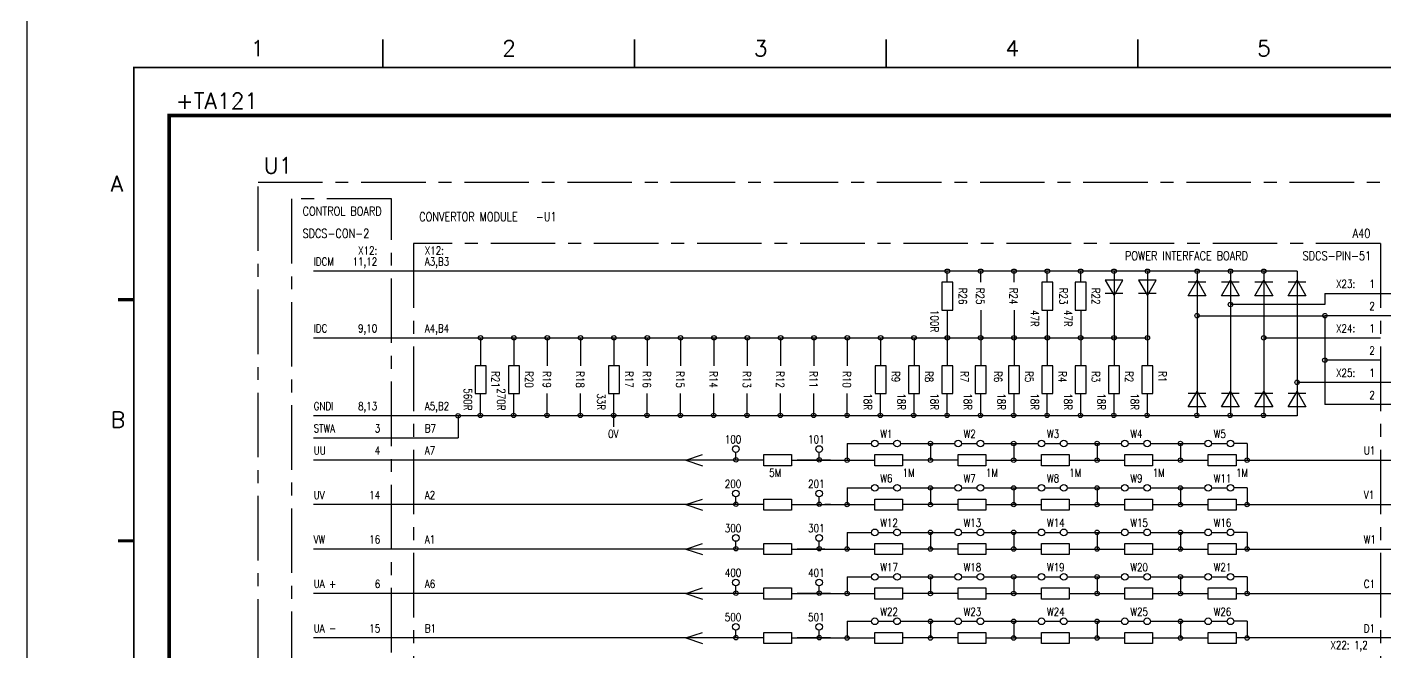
# Model space of a CAD drawing. Extents: x 3 to 423, y -4757 to 292.
# Drawn here: x 2.6 to 265.9, y -1316.5 to -1195.4 of the extents above; entities that cross this region are included whole.
import ezdxf
from ezdxf.enums import TextEntityAlignment as Align

# ---------------------------------------------------------------- set-up
doc = ezdxf.new("R2010")
doc.units = 0
doc.header["$LTSCALE"] = 10
doc.header["$MEASUREMENT"] = 0
doc.linetypes.add('CENTER', pattern=[2, 1.25, -0.25, 0.25, -0.25])
doc.linetypes.add('DASHDOT', pattern=[1, 0.5, -0.25, 0, -0.25])
for name, color, linetype in [('1', 7, 'CONTINUOUS'), ('10', 5, 'CONTINUOUS'), ('2', 7, 'CONTINUOUS'), ('25', 3, 'CONTINUOUS'), ('25PK', 4, 'CENTER'), ('35', 2, 'CONTINUOUS'), ('DIBUJO', 7, 'CONTINUOUS')]:
    doc.layers.add(name, color=color, linetype=linetype)
doc.styles.add('ABBSTYLE', font='ROMANS.SHX', dxfattribs={"width": 0.8})
doc.styles.add('ROMANS', font='romans')
doc.styles.get("Standard").update_dxf_attribs({"font": 'simplex'})

# ---------------------------------------------------------------- blocks, each defined once
blk = doc.blocks.new('newcajec')
at = {"layer": '1'}
for points in [[(47.5, 272.5, 0.3, 0.3, 0), (47.5, 277.91, 0.3, 0.3, 0)], [(95.5, 272.5, 0.3, 0.3, 0), (95.5, 277.91, 0.3, 0.3, 0)], [(143.5, 272.5, 0.3, 0.3, 0), (143.5, 277.91, 0.3, 0.3, 0)], [(191.5, 272.5, 0.3, 0.3, 0), (191.5, 277.91, 0.3, 0.3, 0)], [(-2.99, 228.23, 0.6, 0.6, 0), (-0.18, 228.23, 0.6, 0.6, 0)], [(-2.99, 182.23, 0.6, 0.6, 0), (-0.18, 182.23, 0.6, 0.6, 0)]]:
    blk.add_lwpolyline(points, format="xyseb", dxfattribs=at)
at = {"layer": '1', "const_width": 0.3}
blk.add_lwpolyline([(0, 0), (0, 272.5), (383, 272.5), (383, 0)], close=True, dxfattribs=at)
at = {"layer": '1', "style": 'ROMANS'}
for s, p in [('1', (22.29, 274.68)), ('2', (70.29, 274.68)), ('3', (118.29, 274.68)), ('4', (166.29, 274.68)), ('5', (214.29, 274.68)), ('A', (-4.37, 248.84)), ('B', (-4.37, 203.84))]:
    blk.add_text(s, height=3, dxfattribs=at).set_placement(p)
at = {"layer": '10', "style": 'ROMANS'}
for tag, p in [('REV41', (3.5, 18.74)), ('REV43', (77.7, 18.74)), ('REV31', (3.5, 14.58)), ('REV33', (77.7, 14.58)), ('REV21', (3.5, 10.42)), ('REV23', (77.7, 10.42)), ('REV11', (3.5, 6.27)), ('REV13', (77.7, 6.27))]:
    blk.add_attdef(tag, text='', height=2.5, dxfattribs=at).set_placement(p, align=Align.MIDDLE)
for tag, p, height in [('REV42', (8, 17.49), 2.5), ('SHEETNAME1', (100.5, 15.83), 2.5), ('DOCUMENTTYPE', (216.43, 16.8), 2.5), ('NOTA', (305.32, 15.8), 3), ('REV32', (8, 13.33), 2.5), ('DESIGNCHECK', (180.74, 14.83), 2.5), ('SHEETNAME2', (100.5, 11.67), 2.5), ('OBJECT', (216.43, 12.4), 2.5), ('REV22', (8, 9.17), 2.5), ('CUSTOMER', (216.43, 8.08), 2.5), ('ORDER', (305.32, 7.3), 4.5), ('SHEETNAME3', (100.5, 7.51), 2.5), ('DRAWINGCHECK', (180.53, 7.71), 2.5), ('REV12', (8, 5.01), 2.5), ('SHEETNAME4', (100.5, 3.35), 2.5), ('DOCUMENT_ID', (305.32, 0.93), 4.4), ('USER', (180.63, 0.71), 2.5), ('DEPARTMENT', (271.93, 1.05), 2.5)]:
    blk.add_attdef(tag, p, '', height=height, dxfattribs=at)
for tag, width, p, p2 in [('REV44', 1.221199, (84.53, 17.49), (98.48, 17.49)), ('REV34', 1.221199, (84.53, 13.33), (98.48, 13.33)), ('REV24', 1.221199, (84.53, 9.17), (98.48, 9.17)), ('REV14', 1.221199, (84.53, 5.01), (98.48, 5.01)), ('CREATED2', 7.039915, (282.71, 1.05), (301.14, 1.05))]:
    blk.add_attdef(tag, text='', height=2.5, dxfattribs=dict(at, width=width)).set_placement(p, p2, align=Align.FIT)
for tag, p in [('SHEET', (382, 7.43)), ('NEXTSHEET', (382, 0.5))]:
    blk.add_attdef(tag, text='', height=2.5, dxfattribs=at).set_placement(p, align=Align.RIGHT)

msp = doc.modelspace()

# ---------------------------------------------------------------- linework, layer by layer
at = {"layer": '2', "color": 4, "linetype": 'CENTER'}
msp.add_line((53.87, -1228.73), (53.87, -1436.65), dxfattribs=at)
at = {"layer": '2', "color": 3, "linetype": 'DASHDOT', "const_width": 0.724}
msp.add_lwpolyline([(30.17, -1212.57), (405.07, -1212.57), (405.07, -1454.32), (30.17, -1454.32), (30.17, -1212.57)], dxfattribs=at)
at = {"layer": '25PK'}
for p, q in [((47.4, -1225.5), (340.43, -1225.5)), ((47.4, -1225.5), (340.43, -1225.5)), ((47.4, -1438.81), (47.4, -1225.5)), ((73.26, -1228.73), (53.87, -1228.73)), ((73.26, -1436.65), (73.26, -1228.73)), ((265.02, -1237.35), (77.57, -1237.35)), ((77.57, -1237.35), (77.57, -1436.65)), ((265.02, -1237.35), (265.02, -1326.49))]:
    msp.add_line(p, q, dxfattribs=at)
at = {"layer": '35'}
for p, q in [((248.86, -1242.74), (58.18, -1242.74)), ((179.97, -1244.89), (179.97, -1250.28)), ((182.12, -1244.89), (179.97, -1244.89)), ((181.04, -1244.89), (181.04, -1242.74)), ((182.12, -1250.28), (182.12, -1244.89)), ((187.51, -1244.89), (187.51, -1242.74)), ((193.97, -1244.89), (193.97, -1242.74)), ((199.36, -1244.89), (199.36, -1250.28)), ((201.51, -1244.89), (199.36, -1244.89)), ((200.43, -1244.89), (200.43, -1242.74)), ((201.51, -1250.28), (201.51, -1244.89)), ((207.98, -1244.89), (205.82, -1244.89)), ((205.82, -1244.89), (205.82, -1250.28)), ((206.9, -1244.89), (206.9, -1242.74)), ((207.98, -1250.28), (207.98, -1244.89)), ((211.64, -1244.46), (213.36, -1247.45)), ((215.09, -1244.46), (211.64, -1244.46)), ((213.36, -1242.74), (213.36, -1261.05)), ((213.36, -1247.45), (215.09, -1244.46)), ((218.1, -1244.46), (219.83, -1247.45)), ((221.55, -1244.46), (218.1, -1244.46)), ((219.83, -1242.74), (219.83, -1261.05)), ((219.83, -1247.45), (221.55, -1244.46)), ((227.74, -1247.48), (229.47, -1244.49)), ((231.19, -1244.89), (227.74, -1244.89)), ((229.47, -1242.74), (229.47, -1270.75)), ((229.47, -1244.49), (231.19, -1247.48)), ((234.21, -1247.48), (235.93, -1244.49)), ((237.65, -1244.89), (234.21, -1244.89)), ((235.93, -1242.74), (235.93, -1270.75)), ((235.93, -1244.49), (237.65, -1247.48)), ((240.67, -1247.48), (242.39, -1244.49)), ((244.12, -1244.89), (240.67, -1244.89)), ((242.39, -1242.74), (242.39, -1270.75)), ((242.39, -1244.49), (244.12, -1247.48)), ((247.13, -1247.48), (248.86, -1244.49)), ((250.58, -1244.89), (247.13, -1244.89)), ((248.86, -1242.74), (248.86, -1270.75)), ((248.86, -1244.49), (250.58, -1247.48)), ((215.09, -1247.05), (211.64, -1247.05)), ((221.55, -1247.05), (218.1, -1247.05)), ((231.19, -1247.48), (227.74, -1247.48)), ((237.65, -1247.48), (234.21, -1247.48)), ((244.12, -1247.48), (240.67, -1247.48)), ((250.58, -1247.48), (247.13, -1247.48)), ((254.24, -1247.05), (304.88, -1247.05)), ((179.97, -1250.28), (182.12, -1250.28)), ((181.04, -1250.28), (181.04, -1261.05)), ((187.51, -1250.28), (187.51, -1261.05)), ((193.97, -1250.28), (193.97, -1261.05)), ((199.36, -1250.28), (201.51, -1250.28)), ((200.43, -1250.28), (200.43, -1261.05)), ((205.82, -1250.28), (207.98, -1250.28)), ((206.9, -1250.28), (206.9, -1261.05)), ((229.47, -1251.36), (254.24, -1251.36)), ((229.47, -1251.36), (229.47, -1251.36)), ((254.24, -1251.36), (254.24, -1268.59)), ((304.88, -1251.36), (254.24, -1251.36)), ((58.18, -1255.66), (219.83, -1255.66)), ((90.55, -1255.66), (90.55, -1261.05)), ((97.01, -1255.66), (97.01, -1261.05)), ((103.48, -1255.66), (103.48, -1261.05)), ((109.94, -1255.66), (109.94, -1261.05)), ((116.4, -1255.66), (116.4, -1261.05)), ((122.87, -1255.66), (122.87, -1261.05)), ((129.33, -1255.66), (129.33, -1261.05)), ((135.8, -1255.66), (135.8, -1261.05)), ((142.26, -1255.66), (142.26, -1261.05)), ((148.72, -1255.66), (148.72, -1261.05)), ((155.19, -1255.66), (155.19, -1261.05)), ((161.65, -1255.66), (161.65, -1261.05)), ((168.11, -1255.66), (168.11, -1261.05)), ((174.58, -1255.66), (174.58, -1261.05)), ((242.39, -1255.66), (265.02, -1255.66)), ((265.02, -1259.97), (254.24, -1259.97)), ((89.47, -1261.05), (89.47, -1266.44)), ((91.63, -1261.05), (89.47, -1261.05)), ((91.63, -1266.44), (91.63, -1261.05)), ((95.94, -1261.05), (95.94, -1266.44)), ((98.09, -1261.05), (95.94, -1261.05)), ((98.09, -1266.44), (98.09, -1261.05)), ((115.33, -1261.05), (115.33, -1266.44)), ((117.48, -1261.05), (115.33, -1261.05)), ((117.48, -1266.44), (117.48, -1261.05)), ((169.19, -1261.05), (167.04, -1261.05)), ((167.04, -1261.05), (167.04, -1266.44)), ((169.19, -1266.44), (169.19, -1261.05)), ((173.5, -1261.05), (173.5, -1266.44)), ((175.66, -1261.05), (173.5, -1261.05)), ((175.66, -1266.44), (175.66, -1261.05)), ((179.97, -1261.05), (179.97, -1266.44)), ((182.12, -1261.05), (179.97, -1261.05)), ((182.12, -1266.44), (182.12, -1261.05)), ((186.43, -1261.05), (186.43, -1266.44)), ((188.58, -1261.05), (186.43, -1261.05)), ((188.58, -1266.44), (188.58, -1261.05)), ((192.89, -1261.05), (192.89, -1266.44)), ((195.05, -1261.05), (192.89, -1261.05)), ((195.05, -1266.44), (195.05, -1261.05)), ((199.36, -1261.05), (199.36, -1266.44)), ((201.51, -1261.05), (199.36, -1261.05)), ((201.51, -1266.44), (201.51, -1261.05)), ((205.82, -1261.05), (205.82, -1266.44)), ((207.98, -1261.05), (205.82, -1261.05)), ((207.98, -1266.44), (207.98, -1261.05)), ((212.28, -1261.05), (212.28, -1266.44)), ((214.44, -1261.05), (212.28, -1261.05)), ((214.44, -1266.44), (214.44, -1261.05)), ((218.75, -1261.05), (218.75, -1266.44)), ((220.9, -1261.05), (218.75, -1261.05)), ((220.9, -1266.44), (220.9, -1261.05)), ((227.74, -1269.02), (229.47, -1266.04)), ((229.47, -1266.04), (231.19, -1269.02)), ((234.21, -1269.02), (235.93, -1266.04)), ((235.93, -1266.04), (237.65, -1269.02)), ((240.67, -1269.02), (242.39, -1266.04)), ((242.39, -1266.04), (244.12, -1269.02)), ((247.13, -1269.02), (248.86, -1266.04)), ((248.86, -1264.28), (322.11, -1264.28)), ((248.86, -1266.04), (250.58, -1269.02)), ((89.47, -1266.44), (91.63, -1266.44)), ((90.55, -1270.75), (90.55, -1266.44)), ((95.94, -1266.44), (98.09, -1266.44)), ((97.01, -1270.75), (97.01, -1266.44)), ((103.48, -1270.75), (103.48, -1266.44)), ((109.94, -1270.75), (109.94, -1266.44)), ((115.33, -1266.44), (117.48, -1266.44)), ((116.4, -1272.9), (116.4, -1266.44)), ((122.87, -1270.75), (122.87, -1266.44)), ((129.33, -1270.75), (129.33, -1266.44)), ((135.8, -1270.75), (135.8, -1266.44)), ((142.26, -1270.75), (142.26, -1266.44)), ((148.72, -1270.75), (148.72, -1266.44)), ((155.19, -1270.75), (155.19, -1266.44)), ((161.65, -1270.75), (161.65, -1266.44)), ((167.04, -1266.44), (169.19, -1266.44)), ((168.11, -1270.75), (168.11, -1266.44)), ((173.5, -1266.44), (175.66, -1266.44)), ((174.58, -1270.75), (174.58, -1266.44)), ((179.97, -1266.44), (182.12, -1266.44)), ((181.04, -1270.75), (181.04, -1266.44)), ((186.43, -1266.44), (188.58, -1266.44)), ((187.51, -1270.75), (187.51, -1266.44)), ((192.89, -1266.44), (195.05, -1266.44)), ((193.97, -1270.75), (193.97, -1266.44)), ((199.36, -1266.44), (201.51, -1266.44)), ((200.43, -1270.75), (200.43, -1266.44)), ((205.82, -1266.44), (207.98, -1266.44)), ((206.9, -1270.75), (206.9, -1266.44)), ((212.28, -1266.44), (214.44, -1266.44)), ((213.36, -1270.75), (213.36, -1266.44)), ((218.75, -1266.44), (220.9, -1266.44)), ((219.83, -1270.75), (219.83, -1266.44)), ((231.19, -1266.44), (227.74, -1266.44)), ((237.65, -1266.44), (234.21, -1266.44)), ((244.12, -1266.44), (240.67, -1266.44)), ((250.58, -1266.44), (247.13, -1266.44)), ((322.11, -1268.59), (254.24, -1268.59)), ((248.86, -1270.75), (58.18, -1270.75)), ((86.18, -1270.75), (86.18, -1275.06)), ((231.19, -1269.02), (227.74, -1269.02)), ((237.65, -1269.02), (234.21, -1269.02)), ((244.12, -1269.02), (240.67, -1269.02)), ((250.58, -1269.02), (247.13, -1269.02)), ((58.18, -1275.06), (86.18, -1275.06)), ((161.6, -1276.13), (161.6, -1279.37)), ((161.6, -1276.13), (166.34, -1276.13)), ((167.63, -1276.13), (170.65, -1276.13)), ((171.94, -1276.13), (182.5, -1276.13)), ((177.76, -1276.13), (177.76, -1279.37)), ((183.79, -1276.13), (186.8, -1276.13)), ((188.1, -1276.13), (198.66, -1276.13)), ((193.91, -1276.13), (193.91, -1279.37)), ((199.95, -1276.13), (202.96, -1276.13)), ((204.26, -1276.13), (214.81, -1276.13)), ((210.07, -1276.13), (210.07, -1279.37)), ((216.11, -1276.13), (219.12, -1276.13)), ((220.42, -1276.13), (230.97, -1276.13)), ((226.23, -1276.13), (226.23, -1279.37)), ((232.27, -1276.13), (235.28, -1276.13)), ((239.16, -1276.13), (236.58, -1276.13)), ((239.16, -1276.13), (239.16, -1279.37)), ((130.35, -1279.37), (133.59, -1278.29)), ((140.05, -1279.37), (140.05, -1277.86)), ((145.44, -1278.29), (150.82, -1278.29)), ((145.44, -1280.44), (145.44, -1278.29)), ((150.82, -1278.29), (150.82, -1280.44)), ((156.21, -1279.37), (156.21, -1277.86)), ((166.98, -1278.29), (172.37, -1278.29)), ((166.98, -1280.44), (166.98, -1278.29)), ((172.37, -1278.29), (172.37, -1280.44)), ((183.14, -1278.29), (188.53, -1278.29)), ((183.14, -1280.44), (183.14, -1278.29)), ((188.53, -1278.29), (188.53, -1280.44)), ((199.3, -1278.29), (204.69, -1278.29)), ((199.3, -1280.44), (199.3, -1278.29)), ((204.69, -1278.29), (204.69, -1280.44)), ((215.46, -1278.29), (220.85, -1278.29)), ((215.46, -1280.44), (215.46, -1278.29)), ((220.85, -1278.29), (220.85, -1280.44)), ((231.62, -1278.29), (237.01, -1278.29)), ((231.62, -1280.44), (231.62, -1278.29)), ((237.01, -1278.29), (237.01, -1280.44)), ((145.44, -1279.37), (58.18, -1279.37)), ((130.35, -1279.37), (133.59, -1280.44)), ((150.82, -1280.44), (145.44, -1280.44)), ((150.82, -1279.37), (166.98, -1279.37)), ((158.36, -1279.37), (151.9, -1279.37)), ((172.37, -1280.44), (166.98, -1280.44)), ((183.14, -1279.37), (172.37, -1279.37)), ((188.53, -1280.44), (183.14, -1280.44)), ((188.53, -1279.37), (199.3, -1279.37)), ((204.69, -1280.44), (199.3, -1280.44)), ((204.69, -1279.37), (215.46, -1279.37)), ((220.85, -1280.44), (215.46, -1280.44)), ((220.85, -1279.37), (231.62, -1279.37)), ((237.01, -1280.44), (231.62, -1280.44)), ((237.01, -1279.37), (303.8, -1279.37)), ((130.35, -1287.98), (133.59, -1286.91)), ((140.05, -1287.98), (140.05, -1286.48)), ((145.44, -1289.06), (145.44, -1286.91)), ((145.44, -1286.91), (150.82, -1286.91)), ((150.82, -1286.91), (150.82, -1289.06)), ((156.21, -1287.98), (156.21, -1286.48)), ((161.6, -1284.75), (166.34, -1284.75)), ((161.6, -1284.75), (161.6, -1287.98)), ((166.98, -1286.91), (172.37, -1286.91)), ((166.98, -1289.06), (166.98, -1286.91)), ((167.63, -1284.75), (170.65, -1284.75)), ((171.94, -1284.75), (182.5, -1284.75)), ((172.37, -1286.91), (172.37, -1289.06)), ((177.76, -1284.75), (177.76, -1287.98)), ((183.14, -1286.91), (188.53, -1286.91)), ((183.14, -1289.06), (183.14, -1286.91)), ((183.79, -1284.75), (186.8, -1284.75)), ((188.1, -1284.75), (198.66, -1284.75)), ((188.53, -1286.91), (188.53, -1289.06)), ((193.91, -1284.75), (193.91, -1287.98)), ((199.3, -1286.91), (204.69, -1286.91)), ((199.3, -1289.06), (199.3, -1286.91)), ((199.95, -1284.75), (202.96, -1284.75)), ((204.26, -1284.75), (214.81, -1284.75)), ((204.69, -1286.91), (204.69, -1289.06)), ((210.07, -1284.75), (210.07, -1287.98)), ((215.46, -1289.06), (215.46, -1286.91)), ((215.46, -1286.91), (220.85, -1286.91)), ((216.11, -1284.75), (219.12, -1284.75)), ((220.42, -1284.75), (230.97, -1284.75)), ((220.85, -1286.91), (220.85, -1289.06)), ((226.23, -1284.75), (226.23, -1287.98)), ((231.62, -1289.06), (231.62, -1286.91)), ((231.62, -1286.91), (237.01, -1286.91)), ((232.27, -1284.75), (235.28, -1284.75)), ((239.16, -1284.75), (236.58, -1284.75)), ((237.01, -1286.91), (237.01, -1289.06)), ((239.16, -1284.75), (239.16, -1287.98)), ((145.44, -1287.98), (58.18, -1287.98)), ((130.35, -1287.98), (133.59, -1289.06)), ((150.82, -1289.06), (145.44, -1289.06)), ((150.82, -1287.98), (166.98, -1287.98)), ((158.36, -1287.98), (157.29, -1287.98)), ((172.37, -1289.06), (166.98, -1289.06)), ((183.14, -1287.98), (172.37, -1287.98)), ((188.53, -1289.06), (183.14, -1289.06)), ((188.53, -1287.98), (199.3, -1287.98)), ((204.69, -1289.06), (199.3, -1289.06)), ((204.69, -1287.98), (215.46, -1287.98)), ((220.85, -1289.06), (215.46, -1289.06)), ((220.85, -1287.98), (231.62, -1287.98)), ((237.01, -1289.06), (231.62, -1289.06)), ((237.01, -1287.98), (312.42, -1287.98)), ((140.05, -1296.6), (140.05, -1295.09)), ((156.21, -1296.6), (156.21, -1295.09)), ((161.6, -1293.37), (161.6, -1296.6)), ((161.6, -1293.37), (166.34, -1293.37)), ((167.63, -1293.37), (170.65, -1293.37)), ((171.94, -1293.37), (182.5, -1293.37)), ((177.76, -1293.37), (177.76, -1296.6)), ((183.79, -1293.37), (186.8, -1293.37)), ((188.1, -1293.37), (198.66, -1293.37)), ((193.91, -1293.37), (193.91, -1296.6)), ((199.95, -1293.37), (202.96, -1293.37)), ((204.26, -1293.37), (214.81, -1293.37)), ((210.07, -1293.37), (210.07, -1296.6)), ((216.11, -1293.37), (219.12, -1293.37)), ((220.42, -1293.37), (230.97, -1293.37)), ((226.23, -1293.37), (226.23, -1296.6)), ((232.27, -1293.37), (235.28, -1293.37)), ((239.16, -1293.37), (236.58, -1293.37)), ((239.16, -1293.37), (239.16, -1296.6)), ((145.44, -1296.6), (58.18, -1296.6)), ((130.35, -1296.6), (133.59, -1295.52)), ((130.35, -1296.6), (133.59, -1297.68)), ((145.44, -1295.52), (150.82, -1295.52)), ((145.44, -1297.68), (145.44, -1295.52)), ((150.82, -1297.68), (145.44, -1297.68)), ((150.82, -1295.52), (150.82, -1297.68)), ((150.82, -1296.6), (166.98, -1296.6)), ((157.29, -1296.6), (151.9, -1296.6)), ((166.98, -1295.52), (172.37, -1295.52)), ((166.98, -1297.68), (166.98, -1295.52)), ((172.37, -1297.68), (166.98, -1297.68)), ((172.37, -1295.52), (172.37, -1297.68)), ((183.14, -1296.6), (172.37, -1296.6)), ((183.14, -1295.52), (188.53, -1295.52)), ((183.14, -1297.68), (183.14, -1295.52)), ((188.53, -1297.68), (183.14, -1297.68)), ((188.53, -1295.52), (188.53, -1297.68)), ((188.53, -1296.6), (199.3, -1296.6)), ((199.3, -1295.52), (204.69, -1295.52)), ((199.3, -1297.68), (199.3, -1295.52)), ((204.69, -1297.68), (199.3, -1297.68)), ((204.69, -1295.52), (204.69, -1297.68)), ((204.69, -1296.6), (215.46, -1296.6)), ((215.46, -1295.52), (220.85, -1295.52)), ((215.46, -1297.68), (215.46, -1295.52)), ((220.85, -1297.68), (215.46, -1297.68)), ((220.85, -1295.52), (220.85, -1297.68)), ((220.85, -1296.6), (231.62, -1296.6)), ((231.62, -1295.52), (237.01, -1295.52)), ((231.62, -1297.68), (231.62, -1295.52)), ((237.01, -1297.68), (231.62, -1297.68)), ((237.01, -1295.52), (237.01, -1297.68)), ((237.01, -1296.6), (321.04, -1296.6)), ((161.6, -1301.99), (166.34, -1301.99)), ((161.6, -1301.99), (161.6, -1305.22)), ((167.63, -1301.99), (170.65, -1301.99)), ((171.94, -1301.99), (182.5, -1301.99)), ((177.76, -1301.99), (177.76, -1305.22)), ((183.79, -1301.99), (186.8, -1301.99)), ((188.1, -1301.99), (198.66, -1301.99)), ((193.91, -1301.99), (193.91, -1305.22)), ((199.95, -1301.99), (202.96, -1301.99)), ((204.26, -1301.99), (214.81, -1301.99)), ((210.07, -1301.99), (210.07, -1305.22)), ((216.11, -1301.99), (219.12, -1301.99)), ((220.42, -1301.99), (230.97, -1301.99)), ((226.23, -1301.99), (226.23, -1305.22)), ((232.27, -1301.99), (235.28, -1301.99)), ((239.16, -1301.99), (236.58, -1301.99)), ((239.16, -1301.99), (239.16, -1305.22)), ((145.44, -1305.22), (58.18, -1305.22)), ((130.35, -1305.22), (133.59, -1304.14)), ((130.35, -1305.22), (133.59, -1306.3)), ((140.05, -1305.22), (140.05, -1303.71)), ((145.44, -1304.14), (150.82, -1304.14)), ((145.44, -1306.3), (145.44, -1304.14)), ((150.82, -1304.14), (150.82, -1306.3)), ((150.82, -1305.22), (166.98, -1305.22)), ((158.36, -1305.22), (151.9, -1305.22)), ((156.21, -1305.22), (156.21, -1303.71)), ((166.98, -1304.14), (172.37, -1304.14)), ((166.98, -1306.3), (166.98, -1304.14)), ((172.37, -1304.14), (172.37, -1306.3)), ((183.14, -1305.22), (172.37, -1305.22)), ((183.14, -1304.14), (188.53, -1304.14)), ((183.14, -1306.3), (183.14, -1304.14)), ((188.53, -1304.14), (188.53, -1306.3)), ((188.53, -1305.22), (199.3, -1305.22)), ((199.3, -1304.14), (204.69, -1304.14)), ((199.3, -1306.3), (199.3, -1304.14)), ((204.69, -1304.14), (204.69, -1306.3)), ((204.69, -1305.22), (215.46, -1305.22)), ((215.46, -1304.14), (220.85, -1304.14)), ((215.46, -1306.3), (215.46, -1304.14)), ((220.85, -1304.14), (220.85, -1306.3)), ((220.85, -1305.22), (231.62, -1305.22)), ((231.62, -1304.14), (237.01, -1304.14)), ((231.62, -1306.3), (231.62, -1304.14)), ((237.01, -1304.14), (237.01, -1306.3)), ((237.01, -1305.22), (355.59, -1305.22)), ((150.82, -1306.3), (145.44, -1306.3)), ((172.37, -1306.3), (166.98, -1306.3)), ((188.53, -1306.3), (183.14, -1306.3)), ((204.69, -1306.3), (199.3, -1306.3)), ((220.85, -1306.3), (215.46, -1306.3)), ((237.01, -1306.3), (231.62, -1306.3)), ((161.6, -1310.61), (161.6, -1313.84)), ((161.6, -1310.61), (166.34, -1310.61)), ((167.63, -1310.61), (170.65, -1310.61)), ((171.94, -1310.61), (182.5, -1310.61)), ((177.76, -1310.61), (177.76, -1313.84)), ((183.79, -1310.61), (186.8, -1310.61)), ((188.1, -1310.61), (198.66, -1310.61)), ((193.91, -1310.61), (193.91, -1313.84)), ((199.95, -1310.61), (202.96, -1310.61)), ((204.26, -1310.61), (214.81, -1310.61)), ((210.07, -1310.61), (210.07, -1313.84)), ((216.11, -1310.61), (219.12, -1310.61)), ((220.42, -1310.61), (230.97, -1310.61)), ((226.23, -1310.61), (226.23, -1313.84)), ((232.27, -1310.61), (235.28, -1310.61)), ((239.16, -1310.61), (236.58, -1310.61)), ((239.16, -1310.61), (239.16, -1313.84)), ((130.35, -1313.84), (133.59, -1312.76)), ((140.05, -1313.84), (140.05, -1312.33)), ((145.44, -1312.76), (150.82, -1312.76)), ((145.44, -1314.92), (145.44, -1312.76)), ((150.82, -1312.76), (150.82, -1314.92)), ((156.21, -1313.84), (156.21, -1312.33)), ((166.98, -1312.76), (172.37, -1312.76)), ((166.98, -1314.92), (166.98, -1312.76)), ((172.37, -1312.76), (172.37, -1314.92)), ((183.14, -1312.76), (188.53, -1312.76)), ((183.14, -1314.92), (183.14, -1312.76)), ((188.53, -1312.76), (188.53, -1314.92)), ((199.3, -1312.76), (204.69, -1312.76)), ((199.3, -1314.92), (199.3, -1312.76)), ((204.69, -1312.76), (204.69, -1314.92)), ((215.46, -1312.76), (220.85, -1312.76)), ((215.46, -1314.92), (215.46, -1312.76)), ((220.85, -1312.76), (220.85, -1314.92)), ((231.62, -1312.76), (237.01, -1312.76)), ((231.62, -1314.92), (231.62, -1312.76)), ((237.01, -1312.76), (237.01, -1314.92)), ((145.44, -1313.84), (58.18, -1313.84)), ((130.35, -1313.84), (133.59, -1314.92)), ((150.82, -1314.92), (145.44, -1314.92)), ((150.82, -1313.84), (166.98, -1313.84)), ((158.36, -1313.84), (151.9, -1313.84)), ((172.37, -1314.92), (166.98, -1314.92)), ((183.14, -1313.84), (172.37, -1313.84)), ((188.53, -1314.92), (183.14, -1314.92)), ((188.53, -1313.84), (199.3, -1313.84)), ((204.69, -1314.92), (199.3, -1314.92)), ((204.69, -1313.84), (215.46, -1313.84)), ((220.85, -1314.92), (215.46, -1314.92)), ((220.85, -1313.84), (231.62, -1313.84)), ((237.01, -1314.92), (231.62, -1314.92)), ((236.95, -1313.78), (269.33, -1313.78))]:
    msp.add_line(p, q, dxfattribs=at)
msp.add_lwpolyline([(254.24, -1247.05), (254.24, -1249.2), (235.93, -1249.2)], dxfattribs=at)
for centre, radius in [((181.04, -1242.74), 0.431), ((187.51, -1242.74), 0.431), ((193.97, -1242.74), 0.431), ((200.43, -1242.74), 0.431), ((206.9, -1242.74), 0.431), ((213.36, -1242.74), 0.431), ((219.83, -1242.74), 0.431), ((229.47, -1242.74), 0.431), ((235.93, -1242.74), 0.431), ((242.39, -1242.74), 0.431), ((235.93, -1249.2), 0.431), ((229.47, -1251.36), 0.431), ((254.24, -1251.36), 0.431), ((90.55, -1255.66), 0.431), ((97.01, -1255.66), 0.431), ((103.48, -1255.66), 0.431), ((109.94, -1255.66), 0.431), ((116.4, -1255.66), 0.431), ((122.87, -1255.66), 0.431), ((129.33, -1255.66), 0.431), ((135.8, -1255.66), 0.431), ((142.26, -1255.66), 0.431), ((148.72, -1255.66), 0.431), ((155.19, -1255.66), 0.431), ((161.65, -1255.66), 0.431), ((168.11, -1255.66), 0.431), ((174.58, -1255.66), 0.431), ((181.04, -1255.66), 0.431), ((187.51, -1255.66), 0.431), ((193.97, -1255.66), 0.431), ((200.43, -1255.66), 0.431), ((206.9, -1255.66), 0.431), ((213.36, -1255.66), 0.431), ((219.83, -1255.66), 0.431), ((242.39, -1255.66), 0.431), ((254.24, -1259.97), 0.431), ((248.86, -1264.28), 0.431), ((86.18, -1270.77), 0.431), ((90.49, -1270.69), 0.431), ((96.96, -1270.69), 0.431), ((103.42, -1270.69), 0.431), ((109.89, -1270.69), 0.431), ((116.35, -1270.69), 0.431), ((122.81, -1270.69), 0.431), ((129.28, -1270.69), 0.431), ((135.74, -1270.69), 0.431), ((142.2, -1270.69), 0.431), ((148.67, -1270.69), 0.431), ((155.13, -1270.69), 0.431), ((161.6, -1270.69), 0.431), ((168.06, -1270.69), 0.431), ((174.52, -1270.69), 0.431), ((180.99, -1270.69), 0.431), ((187.45, -1270.69), 0.431), ((193.91, -1270.69), 0.431), ((200.38, -1270.69), 0.431), ((206.84, -1270.69), 0.431), ((213.31, -1270.69), 0.431), ((219.77, -1270.69), 0.431), ((229.41, -1270.69), 0.431), ((235.87, -1270.69), 0.431), ((242.34, -1270.69), 0.431), ((140.05, -1277.21), 0.646), ((156.21, -1277.21), 0.646), ((166.98, -1276.13), 0.646), ((171.29, -1276.13), 0.646), ((177.76, -1276.13), 0.431), ((183.14, -1276.13), 0.646), ((187.45, -1276.13), 0.646), ((193.91, -1276.13), 0.431), ((199.3, -1276.13), 0.646), ((203.61, -1276.13), 0.646), ((210.07, -1276.13), 0.431), ((215.46, -1276.13), 0.646), ((219.77, -1276.13), 0.646), ((226.23, -1276.13), 0.431), ((231.62, -1276.13), 0.646), ((235.93, -1276.13), 0.646), ((140.05, -1279.31), 0.431), ((156.21, -1279.31), 0.431), ((161.6, -1279.37), 0.431), ((177.76, -1279.37), 0.431), ((193.91, -1279.37), 0.431), ((210.07, -1279.37), 0.431), ((226.23, -1279.37), 0.431), ((239.16, -1279.37), 0.431), ((166.98, -1284.75), 0.646), ((171.29, -1284.75), 0.646), ((177.76, -1284.75), 0.431), ((183.14, -1284.75), 0.646), ((187.45, -1284.75), 0.646), ((193.91, -1284.75), 0.431), ((199.3, -1284.75), 0.646), ((203.61, -1284.75), 0.646), ((210.07, -1284.75), 0.431), ((215.46, -1284.75), 0.646), ((219.77, -1284.75), 0.646), ((226.23, -1284.75), 0.431), ((231.62, -1284.75), 0.646), ((235.93, -1284.75), 0.646), ((140.05, -1285.83), 0.646), ((156.21, -1285.83), 0.646), ((140.05, -1287.92), 0.431), ((156.21, -1287.92), 0.431), ((161.6, -1287.98), 0.431), ((177.76, -1287.98), 0.431), ((193.91, -1287.98), 0.431), ((210.07, -1287.98), 0.431), ((226.23, -1287.98), 0.431), ((239.16, -1287.98), 0.431), ((140.05, -1294.45), 0.646), ((156.21, -1294.45), 0.646), ((166.98, -1293.37), 0.646), ((171.29, -1293.37), 0.646), ((177.76, -1293.37), 0.431), ((183.14, -1293.37), 0.646), ((187.45, -1293.37), 0.646), ((193.91, -1293.37), 0.431), ((199.3, -1293.37), 0.646), ((203.61, -1293.37), 0.646), ((210.07, -1293.37), 0.431), ((215.46, -1293.37), 0.646), ((219.77, -1293.37), 0.646), ((226.23, -1293.37), 0.431), ((231.62, -1293.37), 0.646), ((235.93, -1293.37), 0.646), ((140.05, -1296.54), 0.431), ((156.21, -1296.54), 0.431), ((161.6, -1296.6), 0.431), ((177.76, -1296.6), 0.431), ((193.91, -1296.6), 0.431), ((210.07, -1296.6), 0.431), ((226.23, -1296.6), 0.431), ((239.16, -1296.6), 0.431), ((140.05, -1303.07), 0.646), ((156.21, -1303.07), 0.646), ((166.98, -1301.99), 0.646), ((171.29, -1301.99), 0.646), ((177.76, -1301.99), 0.431), ((183.14, -1301.99), 0.646), ((187.45, -1301.99), 0.646), ((193.91, -1301.99), 0.431), ((199.3, -1301.99), 0.646), ((203.61, -1301.99), 0.646), ((210.07, -1301.99), 0.431), ((215.46, -1301.99), 0.646), ((219.77, -1301.99), 0.646), ((226.23, -1301.99), 0.431), ((231.62, -1301.99), 0.646), ((235.93, -1301.99), 0.646), ((140.05, -1305.16), 0.431), ((156.21, -1305.16), 0.431), ((161.6, -1305.22), 0.431), ((177.76, -1305.22), 0.431), ((193.91, -1305.22), 0.431), ((210.07, -1305.22), 0.431), ((226.23, -1305.22), 0.431), ((239.16, -1305.22), 0.431), ((166.98, -1310.61), 0.646), ((171.29, -1310.61), 0.646), ((177.76, -1310.61), 0.431), ((183.14, -1310.61), 0.646), ((187.45, -1310.61), 0.646), ((193.91, -1310.61), 0.431), ((199.3, -1310.61), 0.646), ((203.61, -1310.61), 0.646), ((210.07, -1310.61), 0.431), ((215.46, -1310.61), 0.646), ((219.77, -1310.61), 0.646), ((226.23, -1310.61), 0.431), ((231.62, -1310.61), 0.646), ((235.93, -1310.61), 0.646), ((140.05, -1311.68), 0.646), ((140.05, -1313.78), 0.431), ((156.21, -1311.68), 0.646), ((156.21, -1313.78), 0.431), ((161.6, -1313.84), 0.431), ((177.76, -1313.84), 0.431), ((193.91, -1313.84), 0.431), ((210.07, -1313.84), 0.431), ((226.23, -1313.84), 0.431), ((239.16, -1313.84), 0.431)]:
    msp.add_circle(centre, radius, dxfattribs=at)
at = {"layer": 'DIBUJO'}
msp.add_lwpolyline([(2.63, -1193.25), (422.63, -1193.25), (422.63, -1490.25), (2.63, -1490.25), (2.63, -1193.25)], dxfattribs=at)

# ---------------------------------------------------------------- block references
at = {"layer": '2', "color": 7, "xscale": 1.016442892079944, "yscale": 1.016442892079944, "zscale": 1.016442892079944}
msp.add_blockref('newcajec', (23.31, -1480.23), dxfattribs=at)

# ---------------------------------------------------------------- texts
at = {"layer": '2', "color": 6}
for s, p in [('+TA121', (31.46, -1211.28)), ('U1', (48.48, -1223.78))]:
    msp.add_text(s, height=3.103, dxfattribs=at).set_placement(p)
at = {"layer": '25', "style": 'ABBSTYLE', "width": 0.8}
for s, height, p in [('CONTROL BOARD', 1.7237, (56.02, -1231.96)), ('CONVERTOR MODULE', 1.7237, (78.64, -1233.04)), ('-U1', 1.724, (101.27, -1233.04)), ('SDCS-CON-2', 1.724, (56.02, -1236.27)), ('A40', 1.724, (259.63, -1236.27)), ('X12:', 1.551, (66.79, -1239.51)), ('X12:', 1.551, (79.72, -1239.51)), ('POWER INTERFACE BOARD', 1.7237, (215.46, -1240.61)), ('SDCS-PIN-51', 1.7237, (249.93, -1240.61)), ('IDCM', 1.551, (58.18, -1241.66)), ('11,12', 1.551, (65.72, -1241.66)), ('A3,B3', 1.551, (79.72, -1241.66)), ('X23:', 1.551, (256.4, -1245.97)), ('1', 1.55, (262.86, -1245.97)), ('2', 1.55, (262.86, -1250.28)), ('IDC', 1.551, (58.18, -1254.59)), ('9,10  ', 1.551, (66.79, -1254.59)), ('A4,B4', 1.551, (79.72, -1254.59)), ('X24:', 1.551, (256.4, -1254.59)), ('1', 1.55, (262.86, -1254.59)), ('2', 1.55, (262.86, -1258.9)), ('X25:', 1.551, (256.4, -1263.21)), ('1', 1.55, (262.86, -1263.21)), ('2', 1.55, (262.86, -1267.52)), ('GNDI', 1.551, (58.18, -1269.67)), ('8,13', 1.551, (66.79, -1269.67)), ('A5,B2', 1.551, (79.72, -1269.67)), ('STWA', 1.551, (58.18, -1273.98)), ('3', 1.55, (70.03, -1273.98)), ('B7', 1.551, (79.72, -1273.98)), ('0V', 1.551, (115.27, -1275.06)), ('W1', 1.551, (168.06, -1275.06)), ('W2', 1.551, (184.22, -1275.06)), ('W3', 1.551, (200.38, -1275.06)), ('W4', 1.551, (216.54, -1275.06)), ('W5', 1.551, (232.7, -1275.06)), ('100', 1.551, (137.9, -1276.11)), ('101', 1.551, (154.05, -1276.11)), ('UU', 1.551, (58.18, -1278.29)), ('4', 1.55, (70.03, -1278.29)), ('A7', 1.551, (79.72, -1278.29)), ('U1', 1.551, (261.78, -1278.29)), ('5M', 1.551, (146.51, -1282.57)), ('1M', 1.551, (172.37, -1282.57)), ('1M', 1.551, (188.53, -1282.57)), ('1M', 1.551, (204.69, -1282.57)), ('1M', 1.551, (220.85, -1282.57)), ('1M', 1.551, (237.01, -1282.57)), ('200', 1.551, (137.9, -1284.73)), ('201', 1.551, (154.05, -1284.73)), ('W6', 1.551, (168.06, -1283.67)), ('W7', 1.551, (184.22, -1283.67)), ('W8', 1.551, (200.38, -1283.67)), ('W9', 1.551, (216.54, -1283.67)), ('W11', 1.551, (232.7, -1283.67)), ('UV', 1.551, (58.18, -1286.91)), ('14', 1.551, (68.95, -1286.91)), ('A2', 1.551, (79.72, -1286.91)), ('V1', 1.551, (261.78, -1286.88)), ('300', 1.551, (137.9, -1293.34)), ('301', 1.551, (154.05, -1293.34)), ('W12', 1.551, (168.06, -1292.29)), ('W13', 1.551, (184.22, -1292.29)), ('W14', 1.551, (200.38, -1292.29)), ('W15', 1.551, (216.54, -1292.29)), ('W16', 1.551, (232.7, -1292.29)), ('VW', 1.551, (58.18, -1295.52)), ('16', 1.551, (68.95, -1295.52)), ('A1', 1.551, (79.72, -1295.52)), ('W1', 1.551, (261.78, -1295.5)), ('W17', 1.551, (168.06, -1300.91)), ('W18', 1.551, (184.22, -1300.91)), ('W19', 1.551, (200.38, -1300.91)), ('W20', 1.551, (216.54, -1300.91)), ('W21', 1.551, (232.7, -1300.91)), ('UA +', 1.551, (58.18, -1304.14)), ('6', 1.55, (70.03, -1304.14)), ('A6', 1.551, (79.72, -1304.14)), ('400', 1.551, (137.9, -1301.96)), ('401', 1.551, (154.05, -1301.96)), ('C1', 1.551, (261.78, -1304.14)), ('W22', 1.551, (168.06, -1309.53)), ('W23', 1.551, (184.22, -1309.53)), ('W24', 1.551, (200.38, -1309.53)), ('W25', 1.551, (216.54, -1309.53)), ('W26', 1.551, (232.7, -1309.53)), ('500', 1.551, (137.9, -1310.58)), ('501', 1.551, (154.05, -1310.58)), ('UA -', 1.551, (58.18, -1312.76)), ('15', 1.551, (68.95, -1312.76)), ('B1', 1.551, (79.72, -1312.76)), ('D1', 1.551, (261.78, -1312.76)), ('X22: 1,2', 1.551, (255.32, -1315.99))]:
    msp.add_text(s, height=height, dxfattribs=at).set_placement(p)
for s, p in [('R26', (183.24, -1245.94)), ('R25', (186.65, -1245.94)), ('R24', (193.12, -1245.94)), ('R23', (202.77, -1245.94)), ('R22', (209.05, -1245.94)), ('100R', (177.81, -1250.25)), ('47R', (197.2, -1250.25)), ('47R', (203.67, -1250.25)), ('R21', (92.69, -1262.1)), ('R20', (99.17, -1262.1)), ('R19', (102.64, -1262.1)), ('R18', (109.09, -1262.1)), ('R17', (118.61, -1262.1)), ('R16', (122.01, -1262.1)), ('R15', (128.48, -1262.1)), ('R14', (134.94, -1262.1)), ('R13', (141.41, -1262.1)), ('R12', (147.87, -1262.1)), ('R11', (154.33, -1262.1)), ('R10', (160.8, -1262.1)), ('R9', (170.25, -1262.1)), ('R8', (176.72, -1262.1)), ('R7', (183.62, -1262.1)), ('R6', (190.09, -1262.1)), ('R5', (196.12, -1262.1)), ('R4', (202.59, -1262.1)), ('R3', (209.05, -1262.1)), ('R2', (215.52, -1262.1)), ('R1', (221.98, -1262.1)), ('560R', (87.32, -1265.43)), ('270R', (93.78, -1265.43)), ('33R', (113.17, -1266.41)), ('18R', (164.88, -1266.41)), ('18R', (171.35, -1266.41)), ('18R', (177.81, -1266.41)), ('18R', (184.27, -1266.41)), ('18R', (190.74, -1266.41)), ('18R', (197.2, -1266.41)), ('18R', (203.67, -1266.41)), ('18R', (210.13, -1266.41)), ('18R', (216.59, -1266.41))]:
    msp.add_text(s, height=1.551, rotation=270, dxfattribs=at).set_placement(p)

doc.saveas('drawing.dxf')
